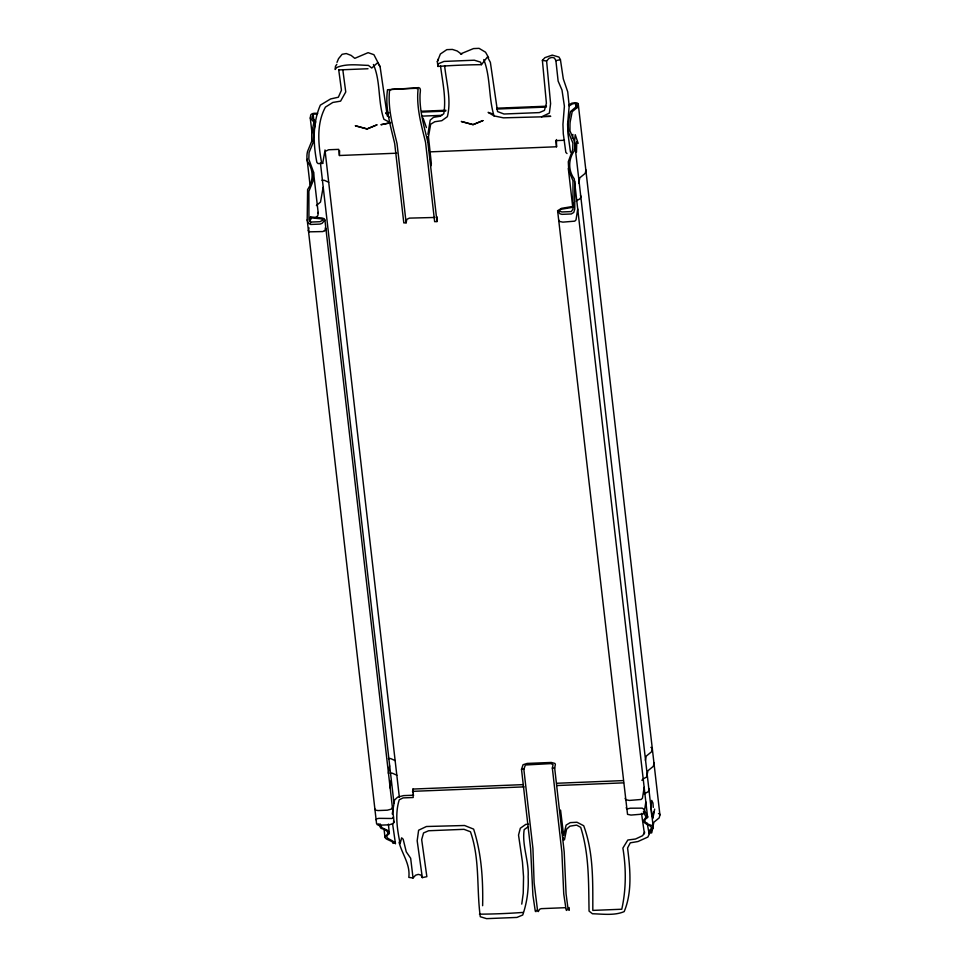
<?xml version="1.0" encoding="UTF-8"?>
<svg xmlns="http://www.w3.org/2000/svg" width="967" height="967" viewBox="0 0 967 967"><rect width="100%" height="100%" fill="white"/><g stroke="black" fill="none" stroke-linecap="round" stroke-linejoin="round"><path stroke-width="1.45" d="M482.63 905.704C483.149 879.91 481.578 853.825 473.625 829.118L464.583 825.504L426.435 826.507L418.614 830.218L417.176 840.758L422.325 877.613L426.858 876.658L421.672 839.61L423.558 832.938L428.623 830.75L464.003 829.323L470.458 831.765C480.103 859.179 476.453 888.625 480.273 916.716L486.582 918.65L516.91 917.429L522.736 915C526.942 902.791 528.78 889.809 528.139 876.718C529.07 860.908 521.745 845.049 524.199 829.601L527.74 827.075M392.239 813.996L394.596 799.963L397.727 797.11L403.541 795.611L413.658 795.212M427.897 134.34L430.194 120.138L433.542 117.321L440.251 116.258L443.78 113.731C446.379 98.054 442.427 81.566 440.529 65.816M437.906 66.433L438.148 63.858L443.986 61.429L474.313 60.208L480.611 62.154L481.433 64.68C467.194 64.777 452.109 65.405 437.906 66.433L437.35 61.598L440.372 54.007L446.814 49.643L452.399 49.426L457.173 50.985L461.73 54.345M572.476 138.257L572.875 134.401M653.281 807.409L652.967 803.021L651.71 800.41L651.069 806.563L651.685 815.338L652.955 817.949L653.595 811.784M521.757 904.121L523.244 893.218L523.546 876.876L522.458 862.105L518.53 835.077L520.331 828.236L525.843 824.343L528.586 824.259M311.954 132.733L310.262 118.034L310.709 115.133A3.53 1.692 -6.6 0 1 314.541 113.26L317.684 113.393M388.42 824.089L389.314 833.639C381.953 838.643 393.013 839.235 394.669 843.067A7.047 0.943 87.7 0 0 395.358 842.426M578.29 104.351L577.577 107.264L572.21 111.664L570.252 121.491A7.047 0.943 87.7 0 0 569.974 125.722L569.974 130.908L574.18 140.698A21.866 20.827 -27.3 0 1 574.205 150.912A25.311 24.115 -27.3 0 0 574.253 178.835L647.636 817.574A25.311 6.926 -0.1 0 0 651.685 825.431A21.866 5.983 -0.1 0 1 653.172 828.308L650.44 831.269L651.19 832.732A7.047 0.943 87.7 0 0 651.891 832.091L653.849 822.264L659.204 817.864L659.929 814.951L578.29 104.351A3.53 1.692 -6.6 0 0 575.147 102.768L571.896 103.155L569.104 104.859M652.955 817.949L654.659 809.089M324.694 230.871L326 229.421L325.335 228.043L326 229.421L322.954 231.56L309.222 231.838L308.437 230.666L309.005 227.813M396.724 153.197L339.429 155.506L339.61 150.755M406.128 222.809L397.014 143.454C392.82 126.085 387.634 108.328 389.58 90.149L392.179 89.266L416.04 88.299L418.095 89C416.161 107.18 421.334 124.936 425.54 142.306L434.642 221.661L436.975 221.564L427.861 142.222C424.271 126.882 419.605 111.701 420.004 95.6C419.823 92.324 422.374 86.196 416.463 87.864L387.501 89.75C384.878 107.941 390.595 126.048 394.693 143.551L403.807 222.906L406.128 222.809L406.817 219.364L409.379 218.119L434.751 217.466M430.895 165.853L431.355 163.556L428.466 136.818L430.666 124.235L434.763 121.745L441.81 120.682L447.346 116.681C451.565 100.072 446.391 82.425 444.602 65.635M436.975 221.564L437.265 216.995M388.347 773.322L389.556 765.731M390.027 787.948L391.236 780.357M399.045 842.197C402.018 854.127 410.431 864.123 408.823 877.383L413.042 877.988L410.661 858.249L406.273 851.867L403.166 839.211L401.631 837.833L400.133 843.635C397.219 829.384 394.778 813.984 399.25 799.782L403.082 797.908L413.199 797.509L412.945 789.06L523.147 784.624M429.892 151.867L556.545 146.766L556.436 139.55M572.851 206.322L573.032 203.07M578.689 183.452L579.813 177.807L585.168 173.407L585.893 170.494A3.53 1.692 -6.6 0 0 585.591 169.648M536.383 910.346L535.948 911.676L535.295 911.228L532.902 895.224L530.617 848.688L521.503 769.345L523.05 764.728L527.172 763.422L551.299 762.455L554.973 763.447L555.36 764.571L554.671 768.016L564.208 851.975L566.082 893.895L567.871 907.529L569.128 910.346L569.128 907.529M565.091 907.699L541.23 908.654L539.598 909.27L538.281 911.579L537.628 911.132L534.11 882.702L532.95 848.591L523.836 769.248L525.419 764.994L550.936 763.604L553.039 764.655L552.35 768.1L561.875 852.072L563.749 893.991L566.142 909.983L566.795 910.431L567.23 909.101M645.4 760.352L646.246 756.121L651.613 751.722L652.326 748.809A3.53 1.692 -6.6 0 0 650.876 747.382M646.802 776.392L647.926 770.747L653.293 766.347L654.006 763.434A3.53 1.692 -6.6 0 0 653.716 762.588M338.716 69.805L341.448 90.221L338.365 97.22L330.593 98.948L320.343 105.149C312.546 123.075 313.115 143.479 316.862 162.383L318.034 163.58L322.688 163.387L324.779 151.638L328.611 149.764L338.728 149.365L339.429 155.506M437.35 61.598L438.462 58.878M337 62.359L338.535 58.661L342.113 54.297L346.283 53.548L351.13 55.409L354.78 58.346L368.113 52.665L373.915 54.696L380.104 66.699L387.283 116.004L389.326 117.116M650.259 831.825L647.878 837.047L637.966 841.532L630.279 842.837L627.571 847.986C630.158 868.874 632.43 891.925 624.174 911.615C614.444 915.773 602.816 914.02 592.433 913.755L589.06 911.119C588.516 883.04 589.302 854.441 580.696 827.329L576.622 825.105L569.914 826.169L566.589 829.202L564.51 839.646L563.701 840.118L563.157 837.7M376.127 819.835L376.659 818.831L378.919 818.348L392.203 818.493L393.509 817.055M644.723 832.152L642.68 835.645L635.524 839.018L627.837 840.009L622.893 848.083C626.217 868.33 626.229 889.169 621.781 909.234L592.819 910.406C592.747 881.989 593.678 852.882 583.717 825.745L576.973 822.24L570.228 822.627L566.118 825.117L563.688 835.754L560.57 810.104M481.433 64.68L487.489 56.908L490.378 62.372L497.534 111.568L503.988 114.009L539.368 112.595L544.433 110.407L546.403 103.251L542.39 60.389L544.904 57.645L552.254 55.119L558.974 57.077L560.425 59.664L563.302 78.895L567.726 91.865L569.188 106.032L567.593 124.175L567.943 133.567L570.482 152.17M336.818 64.342L335.476 66.288L335.138 69.503L336.649 67.533C346.379 63.375 358.008 65.127 368.403 65.393L371.775 68.028L377.613 62.698L380.104 66.699M310.552 223.087L309.948 217.768L310.564 216.922L321.926 217.986L324.271 218.723L324.924 220.101L394.113 822.361L392.82 823.799L389.012 824.815L379.705 825.189L377.335 824.778L376.562 823.606L307.192 219.811L307.603 189.568A25.311 24.115 -27.3 0 0 307.554 161.658A21.866 20.827 -27.3 0 1 307.542 151.444L311.7 141.315L311.7 136.129A7.047 0.943 87.7 0 1 311.978 131.887L313.937 122.06L310.262 118.034M645.835 801.981L644.143 812.824L642.874 814.093L630.992 815.072L627.535 814.347L557.608 210.733L561.501 208.34L573.491 206.334L573.769 207.143L561.791 209.162L560.292 209.646L559.494 211.205L561.984 211.954L571.292 211.58L573.032 209.102L572.972 180.636L568.777 170.845L568.294 161.755L572.682 149.776L572.911 143.152L568.705 132.721L568.221 125.795A7.047 0.943 87.7 0 1 568.499 121.564L570.494 111.58L576.054 106.878L576.114 103.795A3.989 1.91 -6.6 0 0 572.5 103.88L569.104 105.899M324.924 220.101L322.011 223.377L319.992 224.09L310.685 224.465L308.219 223.159L307.192 219.811M392.433 807.735L391.139 809.174L387.332 810.189L378.024 810.564L375.655 810.153L374.882 808.98M413.042 877.988L415.556 875.232L418.228 874.386L420.875 875.026L422.325 877.613M493.218 114.07L488.117 112.377L494.028 115.883L503.408 117.841L541.556 116.838L549.365 113.115L550.598 103.662L546.609 60.994L549.123 58.25L552.072 57.379L554.454 58.032L555.892 60.619L558.128 81.083L561.996 90.052L564.402 106.225L562.939 124.356L563.29 133.748L565.828 152.363L567 153.548M317.273 114.432L316.777 114.179A3.989 1.91 -6.6 0 0 313.151 114.384L311.966 117.503L315.713 121.842L313.719 131.826A7.047 0.943 87.7 0 0 313.441 136.057L312.982 143.019L309.053 152.581L308.824 159.204L313.501 172.017L318.252 213.332L317.768 215.738L315.169 218.119M316.402 205.572L320.512 202.03L323.111 187.417M460.485 53.947L473.504 48.58L479.076 48.35L485.531 52.194L488.601 57.621M479.451 914.178C493.69 914.081 508.775 913.464 522.978 912.425M389.701 122.821L380.925 124.719L390.668 122.797L383.923 119.292C377.662 101.668 380.901 81.421 373.419 64.511M555.892 60.619L560.425 59.664M541.556 116.838L550.731 116.318L546.476 116.282M339.054 69.902L368.016 68.742M385.833 112.668L388.831 112.547M421.866 111.217L445.884 110.25M496.929 108.195L546.476 106.201M385.652 113.538L388.661 113.417M421.697 112.087L445.714 111.12M496.76 109.053L546.307 107.059M422.47 116.113L441.665 115.339M564.498 140.263L555.832 140.614L556.545 146.766M321.975 180.273L324.38 180.333L328.695 182.28M521.503 769.345L523.836 769.248M552.35 768.1L554.671 768.016M557.016 783.258L622.833 780.611M412.486 791.357L524.054 786.872M557.222 785.53L623.558 782.859M309.948 217.768L321.31 218.844L323.196 219.92L319.992 221.697L310.685 222.072L308.932 219.739L308.884 191.273L313.054 181.143L313.501 172.017M395.14 760.594L390.813 758.636A3.989 1.91 -6.6 0 0 388.408 758.587M396.821 775.22L392.493 773.262A3.989 1.91 -6.6 0 0 390.088 773.213M542.39 60.389L546.609 60.994M322.688 163.387L321.515 162.202C318.24 144.047 316.33 123.824 325.432 107.107L332.841 102.442L340.589 101.148L345.751 91.974L342.789 69.624M308.437 230.666L309.222 231.838M557.608 210.733L559.966 213.792L561.984 214.348L571.292 213.973L573.757 212.462L574.773 209.041L574.724 181.204M558.672 220.053L559.422 221.419L562.879 222.132L574.749 221.153L576.018 219.884L577.722 209.041M625.117 798.367L625.854 799.721L629.312 800.446L641.194 799.467L642.463 798.198L644.167 787.356M626.193 807.675L626.93 809.041L630.206 808.219L642.185 808.146L643.708 809.053L647.757 816.885M643.345 811.797L646.101 817.139L643.248 820.802C644.36 825.383 656.508 825.492 648.905 830.834L649.449 832.805A7.047 0.943 87.7 0 0 650.138 832.164M389.435 832.95L387.646 830.399L382.013 827.776L379.934 823.763M378.145 823.751L380.986 828.32A25.311 6.926 -0.1 0 1 385.047 836.165A21.866 5.983 -0.1 0 0 386.534 839.042L392.167 841.677L392.916 843.127A7.047 0.943 87.7 0 0 393.617 842.499M483.79 59.579C490.728 77.324 488.432 97.534 494.028 115.883M393.46 820.983L394.113 822.361M426.411 127.584L423.087 118.095M578.169 143.358L575.232 134.679L574.591 140.844L575.208 149.607L576.465 152.218L576.803 141.678M649.099 833.602L647.165 823.122M644.445 833.796L641.508 813.416M395.479 843.816L392.542 823.449M576.114 103.795L576.622 108.207M574.652 143.08L653.293 827.607M568.306 168.463L572.549 205.475M562.226 830.822L562.552 833.663M428.78 147.431L429.106 150.26M429.759 155.929L430.085 158.769M412.945 789.06L413.368 792.747M324.985 149.945L399.359 797.34M320.44 163L393.968 803.045M313.151 114.384L313.997 121.733M307.083 159.277L309.936 184.093M384.092 829.565L384.926 836.866M310.564 216.922L310.866 219.582M427.885 136.818L428.127 141.762M646.899 773.66A11.145 5.355 -6.6 0 1 646.161 777.323A13.852 6.648 -6.6 0 0 641.87 780.272M658.479 813.537A3.53 1.692 -6.6 0 1 659.929 814.951M648.579 788.286A11.145 5.355 -6.6 0 1 647.842 791.961A13.852 6.648 -6.6 0 0 644.373 794.088M580.466 195.346A11.145 5.355 -6.6 0 1 579.729 199.021A13.852 6.648 -6.6 0 0 576.247 201.148M376.864 124.888L366.977 129.01L355.288 125.758L367.122 128.865L376.864 124.888M482.896 120.609L472.996 124.695L461.295 121.479L473.117 124.598L482.896 120.609M318.252 213.332L317.95 212.486L318.252 213.332"/></g></svg>
